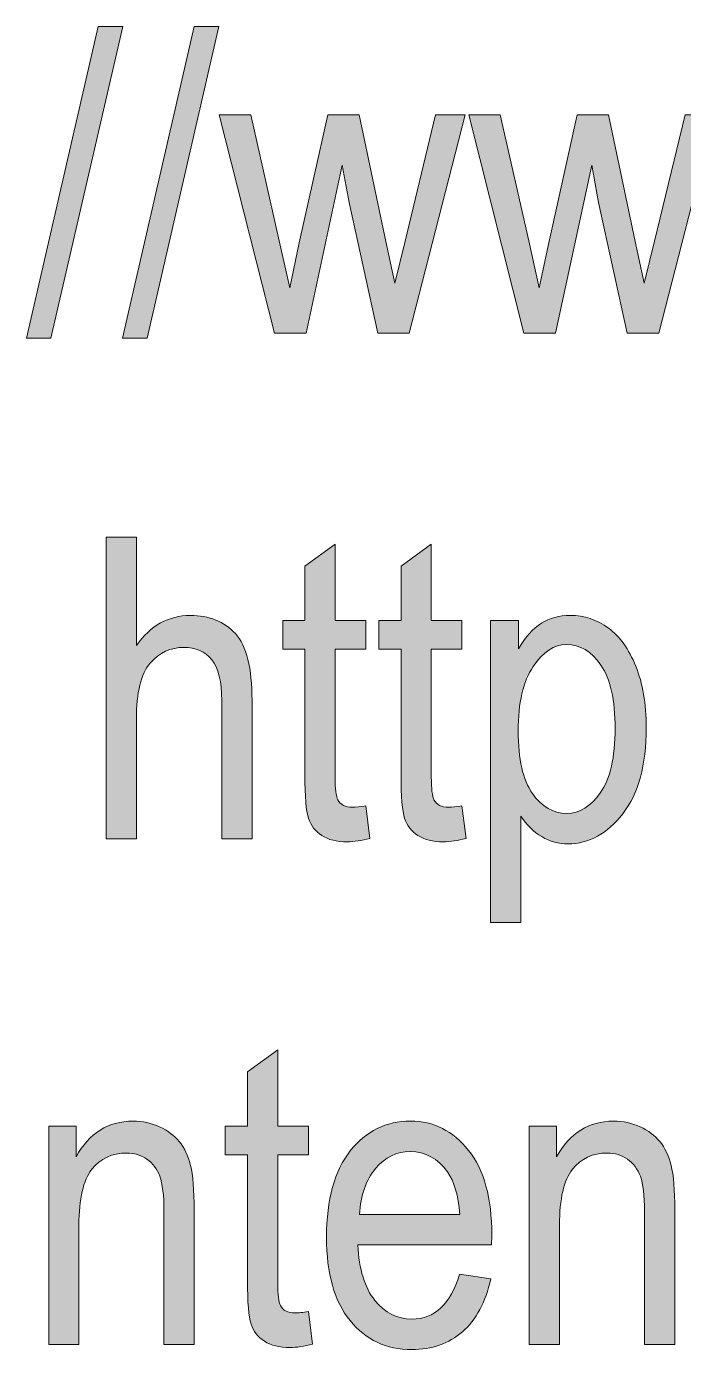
# Model space of a CAD drawing. Header units: inches. Extents: x 19 to 517, y 28 to 779.
# Drawn here: x 150.5 to 178.6, y 118.3 to 174.8 of the extents above; entities that cross this region are included whole.
import ezdxf

# ---------------------------------------------------------------- set-up
doc = ezdxf.new("R2010")
doc.units = ezdxf.units.IN
doc.header["$MEASUREMENT"] = 0
doc.layers.add('Layer 1', color=7, linetype='Continuous')

# ---------------------------------------------------------------- blocks, each defined once
blk = doc.blocks.new('block 47')
at = {"layer": 'Layer 1', "lineweight": 0}
blk.add_lwpolyline([(150.541, 161.465), (153.602, 174.78), (154.657, 174.78), (151.587, 161.465), (150.541, 161.465)], dxfattribs=at)
blk = doc.blocks.new('block 48')
at = {"layer": 'Layer 1', "true_color": 0x231f20}
h = blk.add_hatch(color=250, dxfattribs=at)
h.dxf.hatch_style = 2
h.paths.add_polyline_path([(150.541, 161.465), (153.602, 174.78), (154.657, 174.78), (151.587, 161.465)])
at = {"layer": 'Layer 1', "lineweight": 0}
blk.add_lwpolyline([(150.541, 161.465), (153.602, 174.78), (154.657, 174.78), (151.587, 161.465), (150.541, 161.465), (150.541, 161.465)], dxfattribs=at)
blk = doc.blocks.new('block 49')
at = {"layer": 'Layer 1', "lineweight": 0}
blk.add_lwpolyline([(154.646, 161.465), (157.707, 174.78), (158.762, 174.78), (155.692, 161.465), (154.646, 161.465)], dxfattribs=at)
blk = doc.blocks.new('block 50')
at = {"layer": 'Layer 1', "true_color": 0x231f20}
h = blk.add_hatch(color=250, dxfattribs=at)
h.dxf.hatch_style = 2
h.paths.add_polyline_path([(154.646, 161.465), (157.707, 174.78), (158.762, 174.78), (155.692, 161.465)])
at = {"layer": 'Layer 1', "lineweight": 0}
blk.add_lwpolyline([(154.646, 161.465), (157.707, 174.78), (158.762, 174.78), (155.692, 161.465), (154.646, 161.465), (154.646, 161.465)], dxfattribs=at)
blk = doc.blocks.new('block 51')
at = {"layer": 'Layer 1', "lineweight": 0}
blk.add_lwpolyline([(161.127, 161.676), (158.775, 171.01), (160.116, 171.01), (161.335, 165.622), (161.785, 163.618), (162.19, 165.543), (163.404, 171.01), (164.743, 171.01), (165.882, 165.596), (166.268, 163.812), (166.706, 165.613), (168.012, 171.01), (169.278, 171.01), (166.889, 161.676), (165.538, 161.676), (164.317, 167.266), (164.027, 168.856), (162.48, 161.676), (161.127, 161.676)], dxfattribs=at)
blk = doc.blocks.new('block 52')
at = {"layer": 'Layer 1', "true_color": 0x231f20}
h = blk.add_hatch(color=250, dxfattribs=at)
h.dxf.hatch_style = 2
h.paths.add_polyline_path([(161.127, 161.676), (158.775, 171.01), (160.116, 171.01), (161.335, 165.622), (161.785, 163.618), (162.19, 165.543), (163.404, 171.01), (164.743, 171.01), (165.882, 165.596), (166.268, 163.812), (166.706, 165.613), (168.012, 171.01), (169.278, 171.01), (166.889, 161.676), (165.538, 161.676), (164.317, 167.266), (164.027, 168.856), (162.48, 161.676)])
at = {"layer": 'Layer 1', "lineweight": 0}
blk.add_lwpolyline([(161.127, 161.676), (158.775, 171.01), (160.116, 171.01), (161.335, 165.622), (161.785, 163.618), (162.19, 165.543), (163.404, 171.01), (164.743, 171.01), (165.882, 165.596), (166.268, 163.812), (166.706, 165.613), (168.012, 171.01), (169.278, 171.01), (166.889, 161.676), (165.538, 161.676), (164.317, 167.266), (164.027, 168.856), (162.48, 161.676), (161.127, 161.676), (161.127, 161.676)], dxfattribs=at)
blk = doc.blocks.new('block 53')
at = {"layer": 'Layer 1', "lineweight": 0}
blk.add_lwpolyline([(171.779, 161.676), (169.427, 171.01), (170.768, 171.01), (171.987, 165.622), (172.438, 163.618), (172.842, 165.543), (174.057, 171.01), (175.396, 171.01), (176.535, 165.596), (176.92, 163.812), (177.359, 165.613), (178.665, 171.01), (179.93, 171.01), (177.541, 161.676), (176.191, 161.676), (174.969, 167.266), (174.679, 168.856), (173.132, 161.676), (171.779, 161.676)], dxfattribs=at)
blk = doc.blocks.new('block 54')
at = {"layer": 'Layer 1', "true_color": 0x231f20}
h = blk.add_hatch(color=250, dxfattribs=at)
h.dxf.hatch_style = 2
h.paths.add_polyline_path([(171.779, 161.676), (169.427, 171.01), (170.768, 171.01), (171.987, 165.622), (172.438, 163.618), (172.842, 165.543), (174.057, 171.01), (175.396, 171.01), (176.535, 165.596), (176.92, 163.812), (177.359, 165.613), (178.665, 171.01), (179.93, 171.01), (177.541, 161.676), (176.191, 161.676), (174.969, 167.266), (174.679, 168.856), (173.132, 161.676)])
at = {"layer": 'Layer 1', "lineweight": 0}
blk.add_lwpolyline([(171.779, 161.676), (169.427, 171.01), (170.768, 171.01), (171.987, 165.622), (172.438, 163.618), (172.842, 165.543), (174.057, 171.01), (175.396, 171.01), (176.535, 165.596), (176.92, 163.812), (177.359, 165.613), (178.665, 171.01), (179.93, 171.01), (177.541, 161.676), (176.191, 161.676), (174.969, 167.266), (174.679, 168.856), (173.132, 161.676), (171.779, 161.676), (171.779, 161.676)], dxfattribs=at)
blk = doc.blocks.new('block 144')
at = {"layer": 'Layer 1', "lineweight": 0}
blk.add_open_spline([(153.941, 140.076), (153.941, 140.076), (153.941, 152.961), (153.941, 152.961), (153.941, 152.961), (155.233, 152.961), (155.233, 152.961), (155.233, 152.961), (155.233, 148.338), (155.233, 148.338), (155.538, 148.766), (155.882, 149.086), (156.266, 149.301), (156.65, 149.514), (157.073, 149.621), (157.536, 149.621), (158.35, 149.621), (158.993, 149.361), (159.465, 148.844), (159.937, 148.324), (160.173, 147.374), (160.173, 145.991), (160.173, 145.991), (160.173, 140.076), (160.173, 140.076), (160.173, 140.076), (158.881, 140.076), (158.881, 140.076), (158.881, 140.076), (158.881, 145.991), (158.881, 145.991), (158.881, 146.8), (158.737, 147.38), (158.45, 147.731), (158.163, 148.083), (157.767, 148.259), (157.263, 148.259), (156.701, 148.259), (156.222, 148.033), (155.826, 147.582), (155.431, 147.131), (155.233, 146.331), (155.233, 145.183), (155.233, 145.183), (155.233, 140.076), (155.233, 140.076), (155.233, 140.076), (153.941, 140.076), (153.941, 140.076)], degree=3, knots=[0, 0, 0, 0, 1, 1, 1, 2, 2, 2, 3, 3, 3, 4, 4, 4, 5, 5, 5, 6, 6, 6, 7, 7, 7, 8, 8, 8, 9, 9, 9, 10, 10, 10, 11, 11, 11, 12, 12, 12, 13, 13, 13, 14, 14, 14, 15, 15, 15, 16, 16, 16, 16], dxfattribs=at)
blk = doc.blocks.new('block 145')
at = {"layer": 'Layer 1', "true_color": 0x231f20}
h = blk.add_hatch(color=250, dxfattribs=at)
h.dxf.hatch_style = 2
edge = h.paths.add_edge_path()
edge.add_spline(control_points=[(153.941, 140.076), (153.941, 140.076), (153.941, 152.961), (153.941, 152.961), (153.941, 152.961), (155.233, 152.961), (155.233, 152.961), (155.233, 152.961), (155.233, 148.338), (155.233, 148.338), (155.538, 148.766), (155.882, 149.086), (156.266, 149.301), (156.65, 149.514), (157.073, 149.621), (157.536, 149.621), (158.35, 149.621), (158.993, 149.361), (159.465, 148.844), (159.937, 148.324), (160.173, 147.374), (160.173, 145.991), (160.173, 145.991), (160.173, 140.076), (160.173, 140.076), (160.173, 140.076), (158.881, 140.076), (158.881, 140.076), (158.881, 140.076), (158.881, 145.991), (158.881, 145.991), (158.881, 146.8), (158.737, 147.38), (158.45, 147.731), (158.163, 148.083), (157.767, 148.259), (157.263, 148.259), (156.701, 148.259), (156.222, 148.033), (155.826, 147.582), (155.431, 147.131), (155.233, 146.331), (155.233, 145.183), (155.233, 145.183), (155.233, 140.076), (155.233, 140.076), (155.233, 140.076), (153.941, 140.076), (153.941, 140.076)], knot_values=[0, 0, 0, 0, 1, 1, 1, 2, 2, 2, 3, 3, 3, 4, 4, 4, 5, 5, 5, 6, 6, 6, 7, 7, 7, 8, 8, 8, 9, 9, 9, 10, 10, 10, 11, 11, 11, 12, 12, 12, 13, 13, 13, 14, 14, 14, 15, 15, 15, 16, 16, 16, 16], degree=3, periodic=1)
at = {"layer": 'Layer 1', "lineweight": 0}
blk.add_open_spline([(153.941, 140.076), (153.941, 140.076), (153.941, 152.961), (153.941, 152.961), (153.941, 152.961), (155.233, 152.961), (155.233, 152.961), (155.233, 152.961), (155.233, 148.338), (155.233, 148.338), (155.538, 148.766), (155.882, 149.086), (156.266, 149.301), (156.65, 149.514), (157.073, 149.621), (157.536, 149.621), (158.35, 149.621), (158.993, 149.361), (159.465, 148.844), (159.937, 148.324), (160.173, 147.374), (160.173, 145.991), (160.173, 145.991), (160.173, 140.076), (160.173, 140.076), (160.173, 140.076), (158.881, 140.076), (158.881, 140.076), (158.881, 140.076), (158.881, 145.991), (158.881, 145.991), (158.881, 146.8), (158.737, 147.38), (158.45, 147.731), (158.163, 148.083), (157.767, 148.259), (157.263, 148.259), (156.701, 148.259), (156.222, 148.033), (155.826, 147.582), (155.431, 147.131), (155.233, 146.331), (155.233, 145.183), (155.233, 145.183), (155.233, 140.076), (155.233, 140.076), (155.233, 140.076), (153.941, 140.076), (153.941, 140.076)], degree=3, knots=[0, 0, 0, 0, 1, 1, 1, 2, 2, 2, 3, 3, 3, 4, 4, 4, 5, 5, 5, 6, 6, 6, 7, 7, 7, 8, 8, 8, 9, 9, 9, 10, 10, 10, 11, 11, 11, 12, 12, 12, 13, 13, 13, 14, 14, 14, 15, 15, 15, 16, 16, 16, 16], dxfattribs=at)
blk = doc.blocks.new('block 146')
at = {"layer": 'Layer 1', "lineweight": 0}
blk.add_open_spline([(165.033, 141.491), (165.033, 141.491), (165.209, 140.094), (165.209, 140.094), (164.851, 140), (164.529, 139.953), (164.242, 139.953), (163.791, 139.953), (163.427, 140.043), (163.152, 140.221), (162.877, 140.399), (162.688, 140.645), (162.585, 140.955), (162.483, 141.266), (162.431, 141.884), (162.431, 142.81), (162.431, 142.81), (162.431, 148.18), (162.431, 148.18), (162.431, 148.18), (161.482, 148.18), (161.482, 148.18), (161.482, 148.18), (161.482, 149.41), (161.482, 149.41), (161.482, 149.41), (162.431, 149.41), (162.431, 149.41), (162.431, 149.41), (162.431, 151.722), (162.431, 151.722), (162.431, 151.722), (163.723, 152.671), (163.723, 152.671), (163.723, 152.671), (163.723, 149.41), (163.723, 149.41), (163.723, 149.41), (165.033, 149.41), (165.033, 149.41), (165.033, 149.41), (165.033, 148.18), (165.033, 148.18), (165.033, 148.18), (163.723, 148.18), (163.723, 148.18), (163.723, 148.18), (163.723, 142.722), (163.723, 142.722), (163.723, 142.218), (163.761, 141.893), (163.838, 141.746), (163.949, 141.535), (164.157, 141.43), (164.462, 141.43), (164.608, 141.43), (164.798, 141.45), (165.033, 141.491)], degree=3, knots=[0, 0, 0, 0, 1, 1, 1, 2, 2, 2, 3, 3, 3, 4, 4, 4, 5, 5, 5, 6, 6, 6, 7, 7, 7, 8, 8, 8, 9, 9, 9, 10, 10, 10, 11, 11, 11, 12, 12, 12, 13, 13, 13, 14, 14, 14, 15, 15, 15, 16, 16, 16, 17, 17, 17, 18, 18, 18, 19, 19, 19, 19], dxfattribs=at)
blk = doc.blocks.new('block 147')
at = {"layer": 'Layer 1', "true_color": 0x231f20}
h = blk.add_hatch(color=250, dxfattribs=at)
h.dxf.hatch_style = 2
edge = h.paths.add_edge_path()
edge.add_spline(control_points=[(165.033, 141.491), (165.033, 141.491), (165.209, 140.094), (165.209, 140.094), (164.851, 140), (164.529, 139.953), (164.242, 139.953), (163.791, 139.953), (163.427, 140.043), (163.152, 140.221), (162.877, 140.399), (162.688, 140.645), (162.585, 140.955), (162.483, 141.266), (162.431, 141.884), (162.431, 142.81), (162.431, 142.81), (162.431, 148.18), (162.431, 148.18), (162.431, 148.18), (161.482, 148.18), (161.482, 148.18), (161.482, 148.18), (161.482, 149.41), (161.482, 149.41), (161.482, 149.41), (162.431, 149.41), (162.431, 149.41), (162.431, 149.41), (162.431, 151.722), (162.431, 151.722), (162.431, 151.722), (163.723, 152.671), (163.723, 152.671), (163.723, 152.671), (163.723, 149.41), (163.723, 149.41), (163.723, 149.41), (165.033, 149.41), (165.033, 149.41), (165.033, 149.41), (165.033, 148.18), (165.033, 148.18), (165.033, 148.18), (163.723, 148.18), (163.723, 148.18), (163.723, 148.18), (163.723, 142.722), (163.723, 142.722), (163.723, 142.218), (163.761, 141.893), (163.838, 141.746), (163.949, 141.535), (164.157, 141.43), (164.462, 141.43), (164.608, 141.43), (164.798, 141.45), (165.033, 141.491)], knot_values=[0, 0, 0, 0, 1, 1, 1, 2, 2, 2, 3, 3, 3, 4, 4, 4, 5, 5, 5, 6, 6, 6, 7, 7, 7, 8, 8, 8, 9, 9, 9, 10, 10, 10, 11, 11, 11, 12, 12, 12, 13, 13, 13, 14, 14, 14, 15, 15, 15, 16, 16, 16, 17, 17, 17, 18, 18, 18, 19, 19, 19, 19], degree=3, periodic=1)
at = {"layer": 'Layer 1', "lineweight": 0}
blk.add_open_spline([(165.033, 141.491), (165.033, 141.491), (165.209, 140.094), (165.209, 140.094), (164.851, 140), (164.529, 139.953), (164.242, 139.953), (163.791, 139.953), (163.427, 140.043), (163.152, 140.221), (162.877, 140.399), (162.688, 140.645), (162.585, 140.955), (162.483, 141.266), (162.431, 141.884), (162.431, 142.81), (162.431, 142.81), (162.431, 148.18), (162.431, 148.18), (162.431, 148.18), (161.482, 148.18), (161.482, 148.18), (161.482, 148.18), (161.482, 149.41), (161.482, 149.41), (161.482, 149.41), (162.431, 149.41), (162.431, 149.41), (162.431, 149.41), (162.431, 151.722), (162.431, 151.722), (162.431, 151.722), (163.723, 152.671), (163.723, 152.671), (163.723, 152.671), (163.723, 149.41), (163.723, 149.41), (163.723, 149.41), (165.033, 149.41), (165.033, 149.41), (165.033, 149.41), (165.033, 148.18), (165.033, 148.18), (165.033, 148.18), (163.723, 148.18), (163.723, 148.18), (163.723, 148.18), (163.723, 142.722), (163.723, 142.722), (163.723, 142.218), (163.761, 141.893), (163.838, 141.746), (163.949, 141.535), (164.157, 141.43), (164.462, 141.43), (164.608, 141.43), (164.798, 141.45), (165.033, 141.491)], degree=3, knots=[0, 0, 0, 0, 1, 1, 1, 2, 2, 2, 3, 3, 3, 4, 4, 4, 5, 5, 5, 6, 6, 6, 7, 7, 7, 8, 8, 8, 9, 9, 9, 10, 10, 10, 11, 11, 11, 12, 12, 12, 13, 13, 13, 14, 14, 14, 15, 15, 15, 16, 16, 16, 17, 17, 17, 18, 18, 18, 19, 19, 19, 19], dxfattribs=at)
blk = doc.blocks.new('block 148')
at = {"layer": 'Layer 1', "lineweight": 0}
blk.add_open_spline([(169.137, 141.491), (169.137, 141.491), (169.313, 140.094), (169.313, 140.094), (168.956, 140), (168.633, 139.953), (168.346, 139.953), (167.895, 139.953), (167.532, 140.043), (167.256, 140.221), (166.981, 140.399), (166.792, 140.645), (166.69, 140.955), (166.587, 141.266), (166.536, 141.884), (166.536, 142.81), (166.536, 142.81), (166.536, 148.18), (166.536, 148.18), (166.536, 148.18), (165.587, 148.18), (165.587, 148.18), (165.587, 148.18), (165.587, 149.41), (165.587, 149.41), (165.587, 149.41), (166.536, 149.41), (166.536, 149.41), (166.536, 149.41), (166.536, 151.722), (166.536, 151.722), (166.536, 151.722), (167.828, 152.671), (167.828, 152.671), (167.828, 152.671), (167.828, 149.41), (167.828, 149.41), (167.828, 149.41), (169.137, 149.41), (169.137, 149.41), (169.137, 149.41), (169.137, 148.18), (169.137, 148.18), (169.137, 148.18), (167.828, 148.18), (167.828, 148.18), (167.828, 148.18), (167.828, 142.722), (167.828, 142.722), (167.828, 142.218), (167.866, 141.893), (167.942, 141.746), (168.053, 141.535), (168.261, 141.43), (168.566, 141.43), (168.713, 141.43), (168.903, 141.45), (169.137, 141.491)], degree=3, knots=[0, 0, 0, 0, 1, 1, 1, 2, 2, 2, 3, 3, 3, 4, 4, 4, 5, 5, 5, 6, 6, 6, 7, 7, 7, 8, 8, 8, 9, 9, 9, 10, 10, 10, 11, 11, 11, 12, 12, 12, 13, 13, 13, 14, 14, 14, 15, 15, 15, 16, 16, 16, 17, 17, 17, 18, 18, 18, 19, 19, 19, 19], dxfattribs=at)
blk = doc.blocks.new('block 149')
at = {"layer": 'Layer 1', "true_color": 0x231f20}
h = blk.add_hatch(color=250, dxfattribs=at)
h.dxf.hatch_style = 2
edge = h.paths.add_edge_path()
edge.add_spline(control_points=[(169.137, 141.491), (169.137, 141.491), (169.313, 140.094), (169.313, 140.094), (168.956, 140), (168.633, 139.953), (168.346, 139.953), (167.895, 139.953), (167.532, 140.043), (167.256, 140.221), (166.981, 140.399), (166.792, 140.645), (166.69, 140.955), (166.587, 141.266), (166.536, 141.884), (166.536, 142.81), (166.536, 142.81), (166.536, 148.18), (166.536, 148.18), (166.536, 148.18), (165.587, 148.18), (165.587, 148.18), (165.587, 148.18), (165.587, 149.41), (165.587, 149.41), (165.587, 149.41), (166.536, 149.41), (166.536, 149.41), (166.536, 149.41), (166.536, 151.722), (166.536, 151.722), (166.536, 151.722), (167.828, 152.671), (167.828, 152.671), (167.828, 152.671), (167.828, 149.41), (167.828, 149.41), (167.828, 149.41), (169.137, 149.41), (169.137, 149.41), (169.137, 149.41), (169.137, 148.18), (169.137, 148.18), (169.137, 148.18), (167.828, 148.18), (167.828, 148.18), (167.828, 148.18), (167.828, 142.722), (167.828, 142.722), (167.828, 142.218), (167.866, 141.893), (167.942, 141.746), (168.053, 141.535), (168.261, 141.43), (168.566, 141.43), (168.713, 141.43), (168.903, 141.45), (169.137, 141.491)], knot_values=[0, 0, 0, 0, 1, 1, 1, 2, 2, 2, 3, 3, 3, 4, 4, 4, 5, 5, 5, 6, 6, 6, 7, 7, 7, 8, 8, 8, 9, 9, 9, 10, 10, 10, 11, 11, 11, 12, 12, 12, 13, 13, 13, 14, 14, 14, 15, 15, 15, 16, 16, 16, 17, 17, 17, 18, 18, 18, 19, 19, 19, 19], degree=3, periodic=1)
at = {"layer": 'Layer 1', "lineweight": 0}
blk.add_open_spline([(169.137, 141.491), (169.137, 141.491), (169.313, 140.094), (169.313, 140.094), (168.956, 140), (168.633, 139.953), (168.346, 139.953), (167.895, 139.953), (167.532, 140.043), (167.256, 140.221), (166.981, 140.399), (166.792, 140.645), (166.69, 140.955), (166.587, 141.266), (166.536, 141.884), (166.536, 142.81), (166.536, 142.81), (166.536, 148.18), (166.536, 148.18), (166.536, 148.18), (165.587, 148.18), (165.587, 148.18), (165.587, 148.18), (165.587, 149.41), (165.587, 149.41), (165.587, 149.41), (166.536, 149.41), (166.536, 149.41), (166.536, 149.41), (166.536, 151.722), (166.536, 151.722), (166.536, 151.722), (167.828, 152.671), (167.828, 152.671), (167.828, 152.671), (167.828, 149.41), (167.828, 149.41), (167.828, 149.41), (169.137, 149.41), (169.137, 149.41), (169.137, 149.41), (169.137, 148.18), (169.137, 148.18), (169.137, 148.18), (167.828, 148.18), (167.828, 148.18), (167.828, 148.18), (167.828, 142.722), (167.828, 142.722), (167.828, 142.218), (167.866, 141.893), (167.942, 141.746), (168.053, 141.535), (168.261, 141.43), (168.566, 141.43), (168.713, 141.43), (168.903, 141.45), (169.137, 141.491)], degree=3, knots=[0, 0, 0, 0, 1, 1, 1, 2, 2, 2, 3, 3, 3, 4, 4, 4, 5, 5, 5, 6, 6, 6, 7, 7, 7, 8, 8, 8, 9, 9, 9, 10, 10, 10, 11, 11, 11, 12, 12, 12, 13, 13, 13, 14, 14, 14, 15, 15, 15, 16, 16, 16, 17, 17, 17, 18, 18, 18, 19, 19, 19, 19], dxfattribs=at)
blk = doc.blocks.new('block 150')
at = {"layer": 'Layer 1', "lineweight": 0}
blk.add_open_spline([(170.359, 136.499), (170.359, 136.499), (170.359, 149.41), (170.359, 149.41), (170.359, 149.41), (171.554, 149.41), (171.554, 149.41), (171.554, 149.41), (171.554, 148.197), (171.554, 148.197), (171.847, 148.701), (172.172, 149.064), (172.528, 149.287), (172.885, 149.51), (173.295, 149.621), (173.757, 149.621), (174.36, 149.621), (174.903, 149.442), (175.389, 149.085), (175.875, 148.728), (176.265, 148.184), (176.56, 147.455), (176.856, 146.725), (177.004, 145.848), (177.004, 144.822), (177.004, 143.234), (176.671, 142.011), (176.006, 141.152), (175.341, 140.294), (174.56, 139.865), (173.664, 139.865), (173.265, 139.865), (172.893, 139.968), (172.548, 140.173), (172.202, 140.378), (171.903, 140.668), (171.651, 141.043), (171.651, 141.043), (171.651, 136.499), (171.651, 136.499), (171.651, 136.499), (170.359, 136.499), (170.359, 136.499)], degree=3, knots=[0, 0, 0, 0, 1, 1, 1, 2, 2, 2, 3, 3, 3, 4, 4, 4, 5, 5, 5, 6, 6, 6, 7, 7, 7, 8, 8, 8, 9, 9, 9, 10, 10, 10, 11, 11, 11, 12, 12, 12, 13, 13, 13, 14, 14, 14, 14], dxfattribs=at)
blk = doc.blocks.new('block 151')
at = {"layer": 'Layer 1', "lineweight": 0}
blk.add_open_spline([(171.538, 144.69), (171.538, 143.483), (171.74, 142.594), (172.143, 142.023), (172.547, 141.451), (173.034, 141.166), (173.608, 141.166), (174.157, 141.166), (174.639, 141.462), (175.054, 142.054), (175.469, 142.646), (175.676, 143.56), (175.676, 144.796), (175.676, 146.015), (175.475, 146.917), (175.071, 147.503), (174.668, 148.089), (174.177, 148.382), (173.599, 148.382), (173.078, 148.382), (172.605, 148.066), (172.178, 147.438), (171.752, 146.807), (171.538, 145.892), (171.538, 144.69)], degree=3, knots=[0, 0, 0, 0, 1, 1, 1, 2, 2, 2, 3, 3, 3, 4, 4, 4, 5, 5, 5, 6, 6, 6, 7, 7, 7, 8, 8, 8, 8], dxfattribs=at)
blk = doc.blocks.new('block 152')
at = {"layer": 'Layer 1', "true_color": 0x231f20}
h = blk.add_hatch(color=250, dxfattribs=at)
h.dxf.hatch_style = 2
edge = h.paths.add_edge_path()
edge.add_spline(control_points=[(170.359, 136.499), (170.359, 136.499), (170.359, 149.41), (170.359, 149.41), (170.359, 149.41), (171.554, 149.41), (171.554, 149.41), (171.554, 149.41), (171.554, 148.197), (171.554, 148.197), (171.847, 148.701), (172.172, 149.064), (172.528, 149.287), (172.885, 149.51), (173.295, 149.621), (173.757, 149.621), (174.36, 149.621), (174.903, 149.442), (175.389, 149.085), (175.875, 148.728), (176.265, 148.184), (176.56, 147.455), (176.856, 146.725), (177.004, 145.848), (177.004, 144.822), (177.004, 143.234), (176.671, 142.011), (176.006, 141.152), (175.341, 140.294), (174.56, 139.865), (173.664, 139.865), (173.265, 139.865), (172.893, 139.968), (172.548, 140.173), (172.202, 140.378), (171.903, 140.668), (171.651, 141.043), (171.651, 141.043), (171.651, 136.499), (171.651, 136.499), (171.651, 136.499), (170.359, 136.499), (170.359, 136.499)], knot_values=[0, 0, 0, 0, 1, 1, 1, 2, 2, 2, 3, 3, 3, 4, 4, 4, 5, 5, 5, 6, 6, 6, 7, 7, 7, 8, 8, 8, 9, 9, 9, 10, 10, 10, 11, 11, 11, 12, 12, 12, 13, 13, 13, 14, 14, 14, 14], degree=3, periodic=1)
edge = h.paths.add_edge_path()
edge.add_spline(control_points=[(171.538, 144.69), (171.538, 143.483), (171.74, 142.594), (172.143, 142.023), (172.547, 141.451), (173.034, 141.166), (173.608, 141.166), (174.157, 141.166), (174.639, 141.462), (175.054, 142.054), (175.469, 142.646), (175.676, 143.56), (175.676, 144.796), (175.676, 146.015), (175.475, 146.917), (175.071, 147.503), (174.668, 148.089), (174.177, 148.382), (173.599, 148.382), (173.078, 148.382), (172.605, 148.066), (172.178, 147.438), (171.752, 146.807), (171.538, 145.892), (171.538, 144.69)], knot_values=[0, 0, 0, 0, 1, 1, 1, 2, 2, 2, 3, 3, 3, 4, 4, 4, 5, 5, 5, 6, 6, 6, 7, 7, 7, 8, 8, 8, 8], degree=3, periodic=1)
at = {"layer": 'Layer 1', "lineweight": 0}
for points, knots in [([(170.359, 136.499), (170.359, 136.499), (170.359, 149.41), (170.359, 149.41), (170.359, 149.41), (171.554, 149.41), (171.554, 149.41), (171.554, 149.41), (171.554, 148.197), (171.554, 148.197), (171.847, 148.701), (172.172, 149.064), (172.528, 149.287), (172.885, 149.51), (173.295, 149.621), (173.757, 149.621), (174.36, 149.621), (174.903, 149.442), (175.389, 149.085), (175.875, 148.728), (176.265, 148.184), (176.56, 147.455), (176.856, 146.725), (177.004, 145.848), (177.004, 144.822), (177.004, 143.234), (176.671, 142.011), (176.006, 141.152), (175.341, 140.294), (174.56, 139.865), (173.664, 139.865), (173.265, 139.865), (172.893, 139.968), (172.548, 140.173), (172.202, 140.378), (171.903, 140.668), (171.651, 141.043), (171.651, 141.043), (171.651, 136.499), (171.651, 136.499), (171.651, 136.499), (170.359, 136.499), (170.359, 136.499)], [0, 0, 0, 0, 1, 1, 1, 2, 2, 2, 3, 3, 3, 4, 4, 4, 5, 5, 5, 6, 6, 6, 7, 7, 7, 8, 8, 8, 9, 9, 9, 10, 10, 10, 11, 11, 11, 12, 12, 12, 13, 13, 13, 14, 14, 14, 14]), ([(171.538, 144.69), (171.538, 143.483), (171.74, 142.594), (172.143, 142.023), (172.547, 141.451), (173.034, 141.166), (173.608, 141.166), (174.157, 141.166), (174.639, 141.462), (175.054, 142.054), (175.469, 142.646), (175.676, 143.56), (175.676, 144.796), (175.676, 146.015), (175.475, 146.917), (175.071, 147.503), (174.668, 148.089), (174.177, 148.382), (173.599, 148.382), (173.078, 148.382), (172.605, 148.066), (172.178, 147.438), (171.752, 146.807), (171.538, 145.892), (171.538, 144.69)], [0, 0, 0, 0, 1, 1, 1, 2, 2, 2, 3, 3, 3, 4, 4, 4, 5, 5, 5, 6, 6, 6, 7, 7, 7, 8, 8, 8, 8])]:
    blk.add_open_spline(points, degree=3, knots=knots, dxfattribs=at)
blk = doc.blocks.new('block 273')
at = {"layer": 'Layer 1', "lineweight": 0}
blk.add_open_spline([(151.489, 118.476), (151.489, 118.476), (151.489, 127.81), (151.489, 127.81), (151.489, 127.81), (152.658, 127.81), (152.658, 127.81), (152.658, 127.81), (152.658, 126.491), (152.658, 126.491), (152.939, 127.004), (153.282, 127.387), (153.689, 127.641), (154.095, 127.894), (154.562, 128.021), (155.088, 128.021), (155.498, 128.021), (155.876, 127.939), (156.224, 127.778), (156.572, 127.617), (156.853, 127.406), (157.067, 127.146), (157.28, 126.885), (157.44, 126.547), (157.545, 126.131), (157.65, 125.715), (157.703, 125.076), (157.703, 124.215), (157.703, 124.215), (157.703, 118.476), (157.703, 118.476), (157.703, 118.476), (156.411, 118.476), (156.411, 118.476), (156.411, 118.476), (156.411, 124.159), (156.411, 124.159), (156.411, 124.846), (156.352, 125.348), (156.235, 125.664), (156.118, 125.98), (155.935, 126.226), (155.686, 126.398), (155.437, 126.571), (155.148, 126.658), (154.82, 126.658), (154.199, 126.658), (153.704, 126.427), (153.335, 125.963), (152.965, 125.5), (152.781, 124.705), (152.781, 123.579), (152.781, 123.579), (152.781, 118.476), (152.781, 118.476), (152.781, 118.476), (151.489, 118.476), (151.489, 118.476)], degree=3, knots=[0, 0, 0, 0, 1, 1, 1, 2, 2, 2, 3, 3, 3, 4, 4, 4, 5, 5, 5, 6, 6, 6, 7, 7, 7, 8, 8, 8, 9, 9, 9, 10, 10, 10, 11, 11, 11, 12, 12, 12, 13, 13, 13, 14, 14, 14, 15, 15, 15, 16, 16, 16, 17, 17, 17, 18, 18, 18, 19, 19, 19, 19], dxfattribs=at)
blk = doc.blocks.new('block 274')
at = {"layer": 'Layer 1', "true_color": 0x231f20}
h = blk.add_hatch(color=250, dxfattribs=at)
h.dxf.hatch_style = 2
edge = h.paths.add_edge_path()
edge.add_spline(control_points=[(151.489, 118.476), (151.489, 118.476), (151.489, 127.81), (151.489, 127.81), (151.489, 127.81), (152.658, 127.81), (152.658, 127.81), (152.658, 127.81), (152.658, 126.491), (152.658, 126.491), (152.939, 127.004), (153.282, 127.387), (153.689, 127.641), (154.095, 127.894), (154.562, 128.021), (155.088, 128.021), (155.498, 128.021), (155.876, 127.939), (156.224, 127.778), (156.572, 127.617), (156.853, 127.406), (157.067, 127.146), (157.28, 126.885), (157.44, 126.547), (157.545, 126.131), (157.65, 125.715), (157.703, 125.076), (157.703, 124.215), (157.703, 124.215), (157.703, 118.476), (157.703, 118.476), (157.703, 118.476), (156.411, 118.476), (156.411, 118.476), (156.411, 118.476), (156.411, 124.159), (156.411, 124.159), (156.411, 124.846), (156.352, 125.348), (156.235, 125.664), (156.118, 125.98), (155.935, 126.226), (155.686, 126.398), (155.437, 126.571), (155.148, 126.658), (154.82, 126.658), (154.199, 126.658), (153.704, 126.427), (153.335, 125.963), (152.965, 125.5), (152.781, 124.705), (152.781, 123.579), (152.781, 123.579), (152.781, 118.476), (152.781, 118.476), (152.781, 118.476), (151.489, 118.476), (151.489, 118.476)], knot_values=[0, 0, 0, 0, 1, 1, 1, 2, 2, 2, 3, 3, 3, 4, 4, 4, 5, 5, 5, 6, 6, 6, 7, 7, 7, 8, 8, 8, 9, 9, 9, 10, 10, 10, 11, 11, 11, 12, 12, 12, 13, 13, 13, 14, 14, 14, 15, 15, 15, 16, 16, 16, 17, 17, 17, 18, 18, 18, 19, 19, 19, 19], degree=3, periodic=1)
at = {"layer": 'Layer 1', "lineweight": 0}
blk.add_open_spline([(151.489, 118.476), (151.489, 118.476), (151.489, 127.81), (151.489, 127.81), (151.489, 127.81), (152.658, 127.81), (152.658, 127.81), (152.658, 127.81), (152.658, 126.491), (152.658, 126.491), (152.939, 127.004), (153.282, 127.387), (153.689, 127.641), (154.095, 127.894), (154.562, 128.021), (155.088, 128.021), (155.498, 128.021), (155.876, 127.939), (156.224, 127.778), (156.572, 127.617), (156.853, 127.406), (157.067, 127.146), (157.28, 126.885), (157.44, 126.547), (157.545, 126.131), (157.65, 125.715), (157.703, 125.076), (157.703, 124.215), (157.703, 124.215), (157.703, 118.476), (157.703, 118.476), (157.703, 118.476), (156.411, 118.476), (156.411, 118.476), (156.411, 118.476), (156.411, 124.159), (156.411, 124.159), (156.411, 124.846), (156.352, 125.348), (156.235, 125.664), (156.118, 125.98), (155.935, 126.226), (155.686, 126.398), (155.437, 126.571), (155.148, 126.658), (154.82, 126.658), (154.199, 126.658), (153.704, 126.427), (153.335, 125.963), (152.965, 125.5), (152.781, 124.705), (152.781, 123.579), (152.781, 123.579), (152.781, 118.476), (152.781, 118.476), (152.781, 118.476), (151.489, 118.476), (151.489, 118.476)], degree=3, knots=[0, 0, 0, 0, 1, 1, 1, 2, 2, 2, 3, 3, 3, 4, 4, 4, 5, 5, 5, 6, 6, 6, 7, 7, 7, 8, 8, 8, 9, 9, 9, 10, 10, 10, 11, 11, 11, 12, 12, 12, 13, 13, 13, 14, 14, 14, 15, 15, 15, 16, 16, 16, 17, 17, 17, 18, 18, 18, 19, 19, 19, 19], dxfattribs=at)
blk = doc.blocks.new('block 275')
at = {"layer": 'Layer 1', "lineweight": 0}
blk.add_open_spline([(162.581, 119.891), (162.581, 119.891), (162.756, 118.493), (162.756, 118.493), (162.399, 118.399), (162.077, 118.353), (161.79, 118.353), (161.339, 118.353), (160.975, 118.442), (160.7, 118.62), (160.424, 118.799), (160.235, 119.044), (160.133, 119.354), (160.03, 119.665), (159.979, 120.283), (159.979, 121.209), (159.979, 121.209), (159.979, 126.579), (159.979, 126.579), (159.979, 126.579), (159.03, 126.579), (159.03, 126.579), (159.03, 126.579), (159.03, 127.81), (159.03, 127.81), (159.03, 127.81), (159.979, 127.81), (159.979, 127.81), (159.979, 127.81), (159.979, 130.121), (159.979, 130.121), (159.979, 130.121), (161.271, 131.07), (161.271, 131.07), (161.271, 131.07), (161.271, 127.81), (161.271, 127.81), (161.271, 127.81), (162.581, 127.81), (162.581, 127.81), (162.581, 127.81), (162.581, 126.579), (162.581, 126.579), (162.581, 126.579), (161.271, 126.579), (161.271, 126.579), (161.271, 126.579), (161.271, 121.121), (161.271, 121.121), (161.271, 120.617), (161.309, 120.292), (161.385, 120.146), (161.497, 119.935), (161.705, 119.829), (162.009, 119.829), (162.156, 119.829), (162.346, 119.85), (162.581, 119.891)], degree=3, knots=[0, 0, 0, 0, 1, 1, 1, 2, 2, 2, 3, 3, 3, 4, 4, 4, 5, 5, 5, 6, 6, 6, 7, 7, 7, 8, 8, 8, 9, 9, 9, 10, 10, 10, 11, 11, 11, 12, 12, 12, 13, 13, 13, 14, 14, 14, 15, 15, 15, 16, 16, 16, 17, 17, 17, 18, 18, 18, 19, 19, 19, 19], dxfattribs=at)
blk = doc.blocks.new('block 276')
at = {"layer": 'Layer 1', "true_color": 0x231f20}
h = blk.add_hatch(color=250, dxfattribs=at)
h.dxf.hatch_style = 2
edge = h.paths.add_edge_path()
edge.add_spline(control_points=[(162.581, 119.891), (162.581, 119.891), (162.756, 118.493), (162.756, 118.493), (162.399, 118.399), (162.077, 118.353), (161.79, 118.353), (161.339, 118.353), (160.975, 118.442), (160.7, 118.62), (160.424, 118.799), (160.235, 119.044), (160.133, 119.354), (160.03, 119.665), (159.979, 120.283), (159.979, 121.209), (159.979, 121.209), (159.979, 126.579), (159.979, 126.579), (159.979, 126.579), (159.03, 126.579), (159.03, 126.579), (159.03, 126.579), (159.03, 127.81), (159.03, 127.81), (159.03, 127.81), (159.979, 127.81), (159.979, 127.81), (159.979, 127.81), (159.979, 130.121), (159.979, 130.121), (159.979, 130.121), (161.271, 131.07), (161.271, 131.07), (161.271, 131.07), (161.271, 127.81), (161.271, 127.81), (161.271, 127.81), (162.581, 127.81), (162.581, 127.81), (162.581, 127.81), (162.581, 126.579), (162.581, 126.579), (162.581, 126.579), (161.271, 126.579), (161.271, 126.579), (161.271, 126.579), (161.271, 121.121), (161.271, 121.121), (161.271, 120.617), (161.309, 120.292), (161.385, 120.146), (161.497, 119.935), (161.705, 119.829), (162.009, 119.829), (162.156, 119.829), (162.346, 119.85), (162.581, 119.891)], knot_values=[0, 0, 0, 0, 1, 1, 1, 2, 2, 2, 3, 3, 3, 4, 4, 4, 5, 5, 5, 6, 6, 6, 7, 7, 7, 8, 8, 8, 9, 9, 9, 10, 10, 10, 11, 11, 11, 12, 12, 12, 13, 13, 13, 14, 14, 14, 15, 15, 15, 16, 16, 16, 17, 17, 17, 18, 18, 18, 19, 19, 19, 19], degree=3, periodic=1)
at = {"layer": 'Layer 1', "lineweight": 0}
blk.add_open_spline([(162.581, 119.891), (162.581, 119.891), (162.756, 118.493), (162.756, 118.493), (162.399, 118.399), (162.077, 118.353), (161.79, 118.353), (161.339, 118.353), (160.975, 118.442), (160.7, 118.62), (160.424, 118.799), (160.235, 119.044), (160.133, 119.354), (160.03, 119.665), (159.979, 120.283), (159.979, 121.209), (159.979, 121.209), (159.979, 126.579), (159.979, 126.579), (159.979, 126.579), (159.03, 126.579), (159.03, 126.579), (159.03, 126.579), (159.03, 127.81), (159.03, 127.81), (159.03, 127.81), (159.979, 127.81), (159.979, 127.81), (159.979, 127.81), (159.979, 130.121), (159.979, 130.121), (159.979, 130.121), (161.271, 131.07), (161.271, 131.07), (161.271, 131.07), (161.271, 127.81), (161.271, 127.81), (161.271, 127.81), (162.581, 127.81), (162.581, 127.81), (162.581, 127.81), (162.581, 126.579), (162.581, 126.579), (162.581, 126.579), (161.271, 126.579), (161.271, 126.579), (161.271, 126.579), (161.271, 121.121), (161.271, 121.121), (161.271, 120.617), (161.309, 120.292), (161.385, 120.146), (161.497, 119.935), (161.705, 119.829), (162.009, 119.829), (162.156, 119.829), (162.346, 119.85), (162.581, 119.891)], degree=3, knots=[0, 0, 0, 0, 1, 1, 1, 2, 2, 2, 3, 3, 3, 4, 4, 4, 5, 5, 5, 6, 6, 6, 7, 7, 7, 8, 8, 8, 9, 9, 9, 10, 10, 10, 11, 11, 11, 12, 12, 12, 13, 13, 13, 14, 14, 14, 15, 15, 15, 16, 16, 16, 17, 17, 17, 18, 18, 18, 19, 19, 19, 19], dxfattribs=at)
blk = doc.blocks.new('block 277')
at = {"layer": 'Layer 1', "lineweight": 0}
blk.add_open_spline([(169.032, 121.481), (169.032, 121.481), (170.368, 121.279), (170.368, 121.279), (170.145, 120.283), (169.742, 119.531), (169.159, 119.024), (168.576, 118.518), (167.854, 118.265), (166.993, 118.265), (165.909, 118.265), (165.031, 118.676), (164.36, 119.499), (163.69, 120.322), (163.354, 121.511), (163.354, 123.063), (163.354, 124.675), (163.693, 125.903), (164.369, 126.751), (165.046, 127.597), (165.903, 128.021), (166.94, 128.021), (167.93, 128.021), (168.756, 127.604), (169.419, 126.772), (170.081, 125.94), (170.412, 124.736), (170.412, 123.16), (170.412, 123.16), (170.403, 122.738), (170.403, 122.738), (170.403, 122.738), (164.69, 122.738), (164.69, 122.738), (164.743, 121.689), (164.986, 120.898), (165.42, 120.365), (165.853, 119.832), (166.381, 119.565), (167.002, 119.565), (167.974, 119.565), (168.651, 120.204), (169.032, 121.481)], degree=3, knots=[0, 0, 0, 0, 1, 1, 1, 2, 2, 2, 3, 3, 3, 4, 4, 4, 5, 5, 5, 6, 6, 6, 7, 7, 7, 8, 8, 8, 9, 9, 9, 10, 10, 10, 11, 11, 11, 12, 12, 12, 13, 13, 13, 14, 14, 14, 14], dxfattribs=at)
blk = doc.blocks.new('block 278')
at = {"layer": 'Layer 1', "lineweight": 0}
blk.add_open_spline([(164.769, 124.039), (164.769, 124.039), (169.041, 124.039), (169.041, 124.039), (168.982, 124.848), (168.809, 125.451), (168.522, 125.85), (168.106, 126.43), (167.576, 126.72), (166.931, 126.72), (166.351, 126.72), (165.856, 126.478), (165.446, 125.995), (165.036, 125.511), (164.81, 124.859), (164.769, 124.039)], degree=3, knots=[0, 0, 0, 0, 1, 1, 1, 2, 2, 2, 3, 3, 3, 4, 4, 4, 5, 5, 5, 5], dxfattribs=at)
blk = doc.blocks.new('block 279')
at = {"layer": 'Layer 1', "true_color": 0x231f20}
h = blk.add_hatch(color=250, dxfattribs=at)
h.dxf.hatch_style = 2
edge = h.paths.add_edge_path()
edge.add_spline(control_points=[(169.032, 121.481), (169.032, 121.481), (170.368, 121.279), (170.368, 121.279), (170.145, 120.283), (169.742, 119.531), (169.159, 119.024), (168.576, 118.518), (167.854, 118.265), (166.993, 118.265), (165.909, 118.265), (165.031, 118.676), (164.36, 119.499), (163.69, 120.322), (163.354, 121.511), (163.354, 123.063), (163.354, 124.675), (163.693, 125.903), (164.369, 126.751), (165.046, 127.597), (165.903, 128.021), (166.94, 128.021), (167.93, 128.021), (168.756, 127.604), (169.419, 126.772), (170.081, 125.94), (170.412, 124.736), (170.412, 123.16), (170.412, 123.16), (170.403, 122.738), (170.403, 122.738), (170.403, 122.738), (164.69, 122.738), (164.69, 122.738), (164.743, 121.689), (164.986, 120.898), (165.42, 120.365), (165.853, 119.832), (166.381, 119.565), (167.002, 119.565), (167.974, 119.565), (168.651, 120.204), (169.032, 121.481)], knot_values=[0, 0, 0, 0, 1, 1, 1, 2, 2, 2, 3, 3, 3, 4, 4, 4, 5, 5, 5, 6, 6, 6, 7, 7, 7, 8, 8, 8, 9, 9, 9, 10, 10, 10, 11, 11, 11, 12, 12, 12, 13, 13, 13, 14, 14, 14, 14], degree=3, periodic=1)
edge = h.paths.add_edge_path()
edge.add_spline(control_points=[(164.769, 124.039), (164.769, 124.039), (169.041, 124.039), (169.041, 124.039), (168.982, 124.848), (168.809, 125.451), (168.522, 125.85), (168.106, 126.43), (167.576, 126.72), (166.931, 126.72), (166.351, 126.72), (165.856, 126.478), (165.446, 125.995), (165.036, 125.511), (164.81, 124.859), (164.769, 124.039)], knot_values=[0, 0, 0, 0, 1, 1, 1, 2, 2, 2, 3, 3, 3, 4, 4, 4, 5, 5, 5, 5], degree=3, periodic=1)
at = {"layer": 'Layer 1', "lineweight": 0}
for points, knots in [([(169.032, 121.481), (169.032, 121.481), (170.368, 121.279), (170.368, 121.279), (170.145, 120.283), (169.742, 119.531), (169.159, 119.024), (168.576, 118.518), (167.854, 118.265), (166.993, 118.265), (165.909, 118.265), (165.031, 118.676), (164.36, 119.499), (163.69, 120.322), (163.354, 121.511), (163.354, 123.063), (163.354, 124.675), (163.693, 125.903), (164.369, 126.751), (165.046, 127.597), (165.903, 128.021), (166.94, 128.021), (167.93, 128.021), (168.756, 127.604), (169.419, 126.772), (170.081, 125.94), (170.412, 124.736), (170.412, 123.16), (170.412, 123.16), (170.403, 122.738), (170.403, 122.738), (170.403, 122.738), (164.69, 122.738), (164.69, 122.738), (164.743, 121.689), (164.986, 120.898), (165.42, 120.365), (165.853, 119.832), (166.381, 119.565), (167.002, 119.565), (167.974, 119.565), (168.651, 120.204), (169.032, 121.481)], [0, 0, 0, 0, 1, 1, 1, 2, 2, 2, 3, 3, 3, 4, 4, 4, 5, 5, 5, 6, 6, 6, 7, 7, 7, 8, 8, 8, 9, 9, 9, 10, 10, 10, 11, 11, 11, 12, 12, 12, 13, 13, 13, 14, 14, 14, 14]), ([(164.769, 124.039), (164.769, 124.039), (169.041, 124.039), (169.041, 124.039), (168.982, 124.848), (168.809, 125.451), (168.522, 125.85), (168.106, 126.43), (167.576, 126.72), (166.931, 126.72), (166.351, 126.72), (165.856, 126.478), (165.446, 125.995), (165.036, 125.511), (164.81, 124.859), (164.769, 124.039)], [0, 0, 0, 0, 1, 1, 1, 2, 2, 2, 3, 3, 3, 4, 4, 4, 5, 5, 5, 5])]:
    blk.add_open_spline(points, degree=3, knots=knots, dxfattribs=at)
blk = doc.blocks.new('block 280')
at = {"layer": 'Layer 1', "lineweight": 0}
blk.add_open_spline([(172.011, 118.476), (172.011, 118.476), (172.011, 127.81), (172.011, 127.81), (172.011, 127.81), (173.18, 127.81), (173.18, 127.81), (173.18, 127.81), (173.18, 126.491), (173.18, 126.491), (173.461, 127.004), (173.805, 127.387), (174.211, 127.641), (174.618, 127.894), (175.084, 128.021), (175.61, 128.021), (176.02, 128.021), (176.399, 127.939), (176.747, 127.778), (177.095, 127.617), (177.376, 127.406), (177.589, 127.146), (177.802, 126.885), (177.962, 126.547), (178.068, 126.131), (178.173, 125.715), (178.225, 125.076), (178.225, 124.215), (178.225, 124.215), (178.225, 118.476), (178.225, 118.476), (178.225, 118.476), (176.933, 118.476), (176.933, 118.476), (176.933, 118.476), (176.933, 124.159), (176.933, 124.159), (176.933, 124.846), (176.875, 125.348), (176.757, 125.664), (176.64, 125.98), (176.457, 126.226), (176.208, 126.398), (175.959, 126.571), (175.671, 126.658), (175.342, 126.658), (174.721, 126.658), (174.226, 126.427), (173.857, 125.963), (173.488, 125.5), (173.303, 124.705), (173.303, 123.579), (173.303, 123.579), (173.303, 118.476), (173.303, 118.476), (173.303, 118.476), (172.011, 118.476), (172.011, 118.476)], degree=3, knots=[0, 0, 0, 0, 1, 1, 1, 2, 2, 2, 3, 3, 3, 4, 4, 4, 5, 5, 5, 6, 6, 6, 7, 7, 7, 8, 8, 8, 9, 9, 9, 10, 10, 10, 11, 11, 11, 12, 12, 12, 13, 13, 13, 14, 14, 14, 15, 15, 15, 16, 16, 16, 17, 17, 17, 18, 18, 18, 19, 19, 19, 19], dxfattribs=at)
blk = doc.blocks.new('block 281')
at = {"layer": 'Layer 1', "true_color": 0x231f20}
h = blk.add_hatch(color=250, dxfattribs=at)
h.dxf.hatch_style = 2
edge = h.paths.add_edge_path()
edge.add_spline(control_points=[(172.011, 118.476), (172.011, 118.476), (172.011, 127.81), (172.011, 127.81), (172.011, 127.81), (173.18, 127.81), (173.18, 127.81), (173.18, 127.81), (173.18, 126.491), (173.18, 126.491), (173.461, 127.004), (173.805, 127.387), (174.211, 127.641), (174.618, 127.894), (175.084, 128.021), (175.61, 128.021), (176.02, 128.021), (176.399, 127.939), (176.747, 127.778), (177.095, 127.617), (177.376, 127.406), (177.589, 127.146), (177.802, 126.885), (177.962, 126.547), (178.068, 126.131), (178.173, 125.715), (178.225, 125.076), (178.225, 124.215), (178.225, 124.215), (178.225, 118.476), (178.225, 118.476), (178.225, 118.476), (176.933, 118.476), (176.933, 118.476), (176.933, 118.476), (176.933, 124.159), (176.933, 124.159), (176.933, 124.846), (176.875, 125.348), (176.757, 125.664), (176.64, 125.98), (176.457, 126.226), (176.208, 126.398), (175.959, 126.571), (175.671, 126.658), (175.342, 126.658), (174.721, 126.658), (174.226, 126.427), (173.857, 125.963), (173.488, 125.5), (173.303, 124.705), (173.303, 123.579), (173.303, 123.579), (173.303, 118.476), (173.303, 118.476), (173.303, 118.476), (172.011, 118.476), (172.011, 118.476)], knot_values=[0, 0, 0, 0, 1, 1, 1, 2, 2, 2, 3, 3, 3, 4, 4, 4, 5, 5, 5, 6, 6, 6, 7, 7, 7, 8, 8, 8, 9, 9, 9, 10, 10, 10, 11, 11, 11, 12, 12, 12, 13, 13, 13, 14, 14, 14, 15, 15, 15, 16, 16, 16, 17, 17, 17, 18, 18, 18, 19, 19, 19, 19], degree=3, periodic=1)
at = {"layer": 'Layer 1', "lineweight": 0}
blk.add_open_spline([(172.011, 118.476), (172.011, 118.476), (172.011, 127.81), (172.011, 127.81), (172.011, 127.81), (173.18, 127.81), (173.18, 127.81), (173.18, 127.81), (173.18, 126.491), (173.18, 126.491), (173.461, 127.004), (173.805, 127.387), (174.211, 127.641), (174.618, 127.894), (175.084, 128.021), (175.61, 128.021), (176.02, 128.021), (176.399, 127.939), (176.747, 127.778), (177.095, 127.617), (177.376, 127.406), (177.589, 127.146), (177.802, 126.885), (177.962, 126.547), (178.068, 126.131), (178.173, 125.715), (178.225, 125.076), (178.225, 124.215), (178.225, 124.215), (178.225, 118.476), (178.225, 118.476), (178.225, 118.476), (176.933, 118.476), (176.933, 118.476), (176.933, 118.476), (176.933, 124.159), (176.933, 124.159), (176.933, 124.846), (176.875, 125.348), (176.757, 125.664), (176.64, 125.98), (176.457, 126.226), (176.208, 126.398), (175.959, 126.571), (175.671, 126.658), (175.342, 126.658), (174.721, 126.658), (174.226, 126.427), (173.857, 125.963), (173.488, 125.5), (173.303, 124.705), (173.303, 123.579), (173.303, 123.579), (173.303, 118.476), (173.303, 118.476), (173.303, 118.476), (172.011, 118.476), (172.011, 118.476)], degree=3, knots=[0, 0, 0, 0, 1, 1, 1, 2, 2, 2, 3, 3, 3, 4, 4, 4, 5, 5, 5, 6, 6, 6, 7, 7, 7, 8, 8, 8, 9, 9, 9, 10, 10, 10, 11, 11, 11, 12, 12, 12, 13, 13, 13, 14, 14, 14, 15, 15, 15, 16, 16, 16, 17, 17, 17, 18, 18, 18, 19, 19, 19, 19], dxfattribs=at)

msp = doc.modelspace()

# ---------------------------------------------------------------- block references
at = {"layer": 'Layer 1'}
for name in ['block 47', 'block 48', 'block 49', 'block 50', 'block 51', 'block 52', 'block 53', 'block 54', 'block 144', 'block 145', 'block 146', 'block 147', 'block 148', 'block 149', 'block 150', 'block 152', 'block 151', 'block 275', 'block 276', 'block 273', 'block 274', 'block 277', 'block 279', 'block 280', 'block 281', 'block 278']:
    msp.add_blockref(name, (0, 0), dxfattribs=at)

doc.saveas('drawing.dxf')
